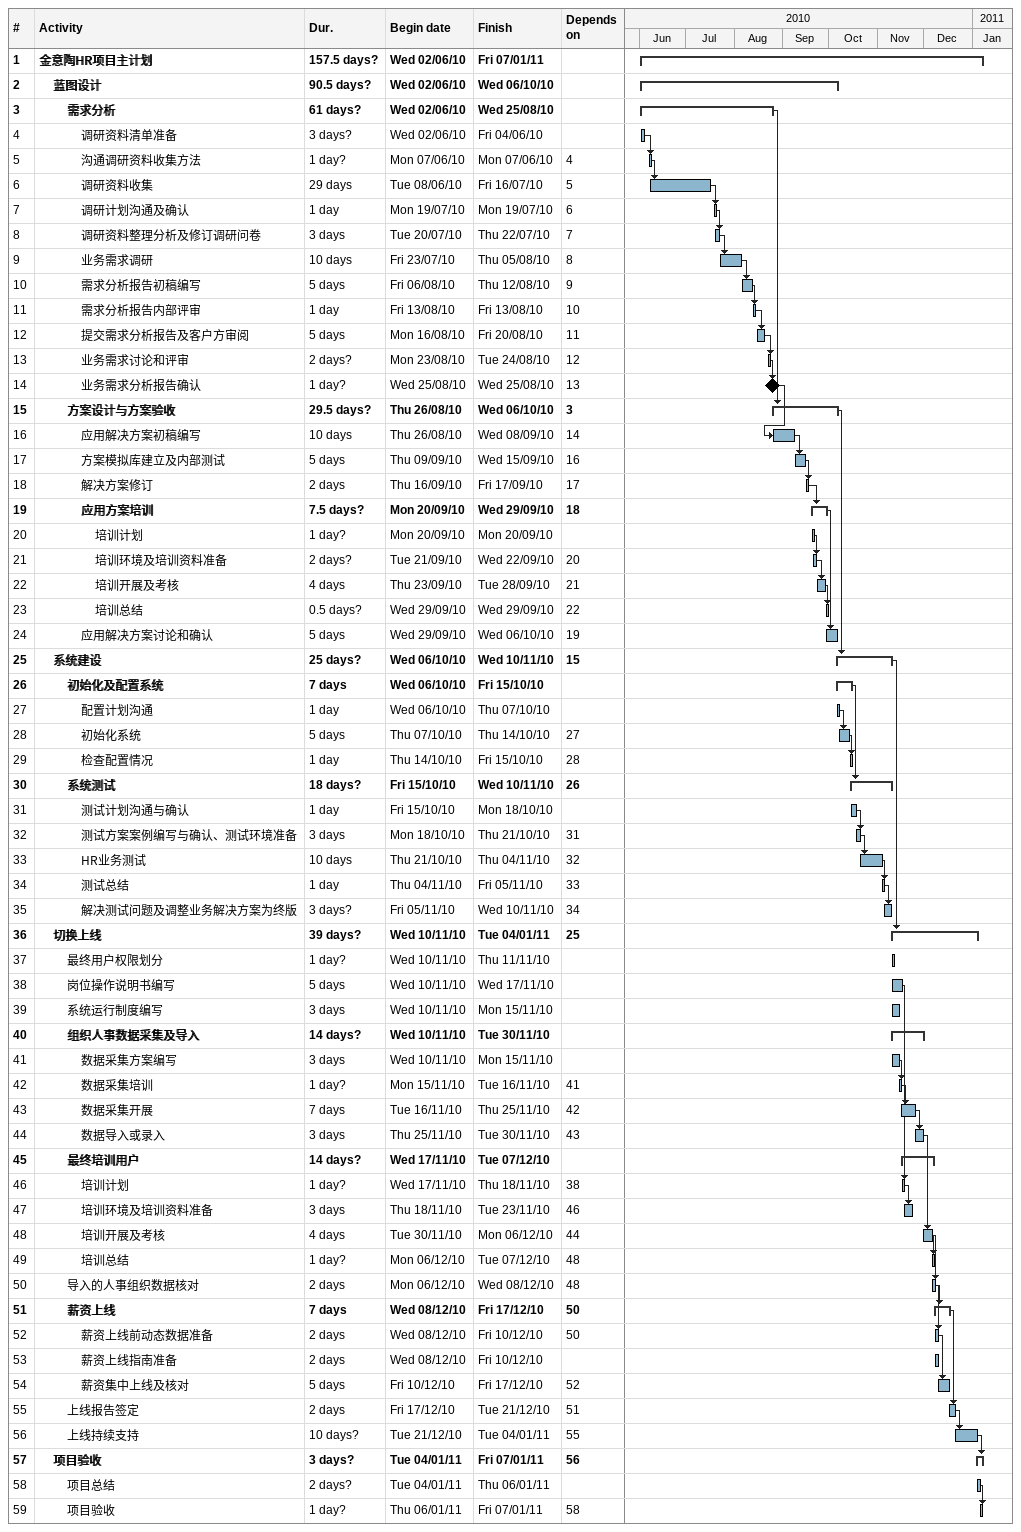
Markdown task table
| ID | Level | Task | Duration | Start | Finish | Predecessors |
|---|---|---|---|---|---|---|
| 1 | 1 | **金意陶HR项目主计划** | 157.5d? | 2010-06-02 | 2011-01-07 |  |
| 2 | 2 | **蓝图设计** | 90.5d? | 2010-06-02 | 2010-10-06 |  |
| 3 | 3 | **需求分析** | 61d? | 2010-06-02 | 2010-08-25 |  |
| 4 | 4 | 调研资料清单准备 | 3d? | 2010-06-02 | 2010-06-04 |  |
| 5 | 4 | 沟通调研资料收集方法 | 1d? | 2010-06-07 | 2010-06-07 | 4 |
| 6 | 4 | 调研资料收集 | 29d | 2010-06-08 | 2010-07-16 | 5 |
| 7 | 4 | 调研计划沟通及确认 | 1d | 2010-07-19 | 2010-07-19 | 6 |
| 8 | 4 | 调研资料整理分析及修订调研问卷 | 3d | 2010-07-20 | 2010-07-22 | 7 |
| 9 | 4 | 业务需求调研 | 10d | 2010-07-23 | 2010-08-05 | 8 |
| 10 | 4 | 需求分析报告初稿编写 | 5d | 2010-08-06 | 2010-08-12 | 9 |
| 11 | 4 | 需求分析报告内部评审 | 1d | 2010-08-13 | 2010-08-13 | 10 |
| 12 | 4 | 提交需求分析报告及客户方审阅 | 5d | 2010-08-16 | 2010-08-20 | 11 |
| 13 | 4 | 业务需求讨论和评审 | 2d? | 2010-08-23 | 2010-08-24 | 12 |
| 14 | 4 | 业务需求分析报告确认 | 1d? | 2010-08-25 | 2010-08-25 | 13 |
| 15 | 3 | **方案设计与方案验收** | 29.5d? | 2010-08-26 | 2010-10-06 | 3 |
| 16 | 4 | 应用解决方案初稿编写 | 10d | 2010-08-26 | 2010-09-08 | 14 |
| 17 | 4 | 方案模拟库建立及内部测试 | 5d | 2010-09-09 | 2010-09-15 | 16 |
| 18 | 4 | 解决方案修订 | 2d | 2010-09-16 | 2010-09-17 | 17 |
| 19 | 4 | **应用方案培训** | 7.5d? | 2010-09-20 | 2010-09-29 | 18 |
| 20 | 5 | 培训计划 | 1d? | 2010-09-20 | 2010-09-20 |  |
| 21 | 5 | 培训环境及培训资料准备 | 2d? | 2010-09-21 | 2010-09-22 | 20 |
| 22 | 5 | 培训开展及考核 | 4d | 2010-09-23 | 2010-09-28 | 21 |
| 23 | 5 | 培训总结 | 0.5d? | 2010-09-29 | 2010-09-29 | 22 |
| 24 | 4 | 应用解决方案讨论和确认 | 5d | 2010-09-29 | 2010-10-06 | 19 |
| 25 | 2 | **系统建设** | 25d? | 2010-10-06 | 2010-11-10 | 15 |
| 26 | 3 | **初始化及配置系统** | 7d | 2010-10-06 | 2010-10-15 |  |
| 27 | 4 | 配置计划沟通 | 1d | 2010-10-06 | 2010-10-07 |  |
| 28 | 4 | 初始化系统 | 5d | 2010-10-07 | 2010-10-14 | 27 |
| 29 | 4 | 检查配置情况 | 1d | 2010-10-14 | 2010-10-15 | 28 |
| 30 | 3 | **系统测试** | 18d? | 2010-10-15 | 2010-11-10 | 26 |
| 31 | 4 | 测试计划沟通与确认 | 1d | 2010-10-15 | 2010-10-18 |  |
| 32 | 4 | 测试方案案例编写与确认、测试环境准备 | 3d | 2010-10-18 | 2010-10-21 | 31 |
| 33 | 4 | HR业务测试 | 10d | 2010-10-21 | 2010-11-04 | 32 |
| 34 | 4 | 测试总结 | 1d | 2010-11-04 | 2010-11-05 | 33 |
| 35 | 4 | 解决测试问题及调整业务解决方案为终版 | 3d? | 2010-11-05 | 2010-11-10 | 34 |
| 36 | 2 | **切换上线** | 39d? | 2010-11-10 | 2011-01-04 | 25 |
| 37 | 3 | 最终用户权限划分 | 1d? | 2010-11-10 | 2010-11-11 |  |
| 38 | 3 | 岗位操作说明书编写 | 5d | 2010-11-10 | 2010-11-17 |  |
| 39 | 3 | 系统运行制度编写 | 3d | 2010-11-10 | 2010-11-15 |  |
| 40 | 3 | **组织人事数据采集及导入** | 14d? | 2010-11-10 | 2010-11-30 |  |
| 41 | 4 | 数据采集方案编写 | 3d | 2010-11-10 | 2010-11-15 |  |
| 42 | 4 | 数据采集培训 | 1d? | 2010-11-15 | 2010-11-16 | 41 |
| 43 | 4 | 数据采集开展 | 7d | 2010-11-16 | 2010-11-25 | 42 |
| 44 | 4 | 数据导入或录入 | 3d | 2010-11-25 | 2010-11-30 | 43 |
| 45 | 3 | **最终培训用户** | 14d? | 2010-11-17 | 2010-12-07 |  |
| 46 | 4 | 培训计划 | 1d? | 2010-11-17 | 2010-11-18 | 38 |
| 47 | 4 | 培训环境及培训资料准备 | 3d | 2010-11-18 | 2010-11-23 | 46 |
| 48 | 4 | 培训开展及考核 | 4d | 2010-11-30 | 2010-12-06 | 44 |
| 49 | 4 | 培训总结 | 1d? | 2010-12-06 | 2010-12-07 | 48 |
| 50 | 3 | 导入的人事组织数据核对 | 2d | 2010-12-06 | 2010-12-08 | 48 |
| 51 | 3 | **薪资上线** | 7d | 2010-12-08 | 2010-12-17 | 50 |
| 52 | 4 | 薪资上线前动态数据准备 | 2d | 2010-12-08 | 2010-12-10 | 50 |
| 53 | 4 | 薪资上线指南准备 | 2d | 2010-12-08 | 2010-12-10 |  |
| 54 | 4 | 薪资集中上线及核对 | 5d | 2010-12-10 | 2010-12-17 | 52 |
| 55 | 3 | 上线报告签定 | 2d | 2010-12-17 | 2010-12-21 | 51 |
| 56 | 3 | 上线持续支持 | 10d? | 2010-12-21 | 2011-01-04 | 55 |
| 57 | 2 | **项目验收** | 3d? | 2011-01-04 | 2011-01-07 | 56 |
| 58 | 3 | 项目总结 | 2d? | 2011-01-04 | 2011-01-06 |  |
| 59 | 3 | 项目验收 | 1d? | 2011-01-06 | 2011-01-07 | 58 |
